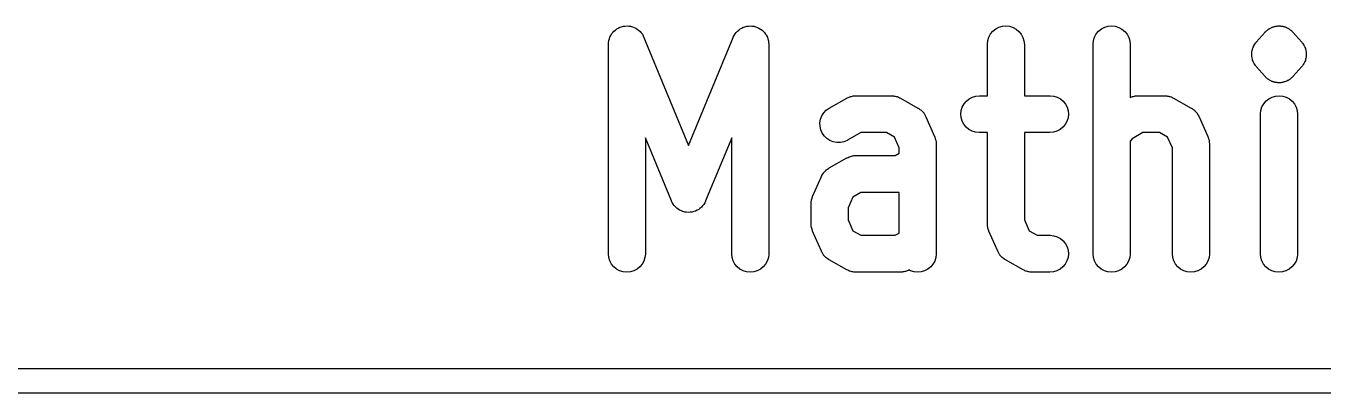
# Model space of a CAD drawing. Extents: x 70 to 232, y -98 to -51.
# Drawn here: x 132.06 to 142.57, y -97.9 to -94.92 of the extents above; entities that cross this region are included whole.
import ezdxf

# ---------------------------------------------------------------- set-up
doc = ezdxf.new("R2010")
doc.units = 0
doc.layers.add('BLACK', color=7, linetype='CONTINUOUS')

msp = doc.modelspace()

# ---------------------------------------------------------------- linework, layer by layer
at = {"layer": 'BLACK', "linetype": 'CONTINUOUS'}
for p, q in [((136.859, -94.9367), (136.872, -94.93)), ((136.872, -94.9299), (136.886, -94.9259)), ((136.872, -94.93), (136.872, -94.9299)), ((136.872, -94.93), (136.872, -94.93)), ((136.886, -94.9259), (136.9, -94.9217)), ((136.9, -94.9217), (136.9, -94.9217)), ((136.9, -94.9217), (136.901, -94.9217)), ((136.901, -94.9217), (136.915, -94.9204)), ((136.915, -94.9204), (136.93, -94.9191)), ((136.93, -94.9191), (136.93, -94.9191)), ((136.93, -94.9191), (136.93, -94.9191)), ((136.93, -94.9191), (136.944, -94.9206)), ((136.944, -94.9206), (136.959, -94.9221)), ((136.959, -94.9221), (136.959, -94.9221)), ((136.959, -94.9221), (136.959, -94.9221)), ((136.959, -94.9221), (136.974, -94.9268)), ((136.974, -94.9268), (136.987, -94.9308)), ((136.987, -94.9308), (136.987, -94.9308)), ((136.987, -94.9308), (136.987, -94.9308)), ((136.987, -94.9308), (137, -94.9382)), ((137.859, -94.9368), (137.872, -94.93)), ((137.872, -94.93), (137.885, -94.9262)), ((137.872, -94.93), (137.872, -94.93)), ((137.872, -94.93), (137.872, -94.93)), ((137.885, -94.9262), (137.9, -94.9217)), ((137.9, -94.9217), (137.913, -94.9206)), ((137.9, -94.9217), (137.9, -94.9217)), ((137.9, -94.9217), (137.9, -94.9217)), ((137.913, -94.9206), (137.93, -94.919)), ((137.93, -94.919), (137.93, -94.9191)), ((137.93, -94.9191), (137.93, -94.9191)), ((137.93, -94.9191), (137.942, -94.9204)), ((137.942, -94.9204), (137.959, -94.9221)), ((137.959, -94.9221), (137.959, -94.9221)), ((137.959, -94.9221), (137.959, -94.9221)), ((137.959, -94.9221), (137.971, -94.9259)), ((137.971, -94.9259), (137.987, -94.9307)), ((137.987, -94.9307), (137.987, -94.9308)), ((137.987, -94.9308), (137.987, -94.9308)), ((137.987, -94.9308), (137.999, -94.9372)), ((139.918, -94.9435), (139.944, -94.93)), ((139.944, -94.93), (139.972, -94.9217)), ((139.972, -94.9217), (140.001, -94.9191)), ((140.001, -94.9191), (140.03, -94.9221)), ((140.03, -94.9221), (140.058, -94.9308)), ((140.058, -94.9308), (140.084, -94.9447)), ((140.775, -94.9435), (140.801, -94.93)), ((140.801, -94.93), (140.829, -94.9217)), ((140.829, -94.9217), (140.858, -94.9191)), ((140.858, -94.9191), (140.887, -94.9221)), ((140.887, -94.9221), (140.915, -94.9308)), ((140.915, -94.9308), (140.941, -94.9447)), ((142.145, -94.9365), (142.15, -94.9335)), ((142.15, -94.9335), (142.154, -94.932)), ((142.154, -94.932), (142.158, -94.93)), ((142.158, -94.93), (142.162, -94.9287)), ((142.162, -94.9287), (142.166, -94.9269)), ((142.166, -94.9269), (142.172, -94.9256)), ((142.172, -94.9256), (142.178, -94.9236)), ((142.178, -94.9236), (142.182, -94.923)), ((142.182, -94.923), (142.186, -94.9217)), ((142.186, -94.9217), (142.191, -94.9213)), ((142.191, -94.9213), (142.195, -94.9203)), ((142.195, -94.9203), (142.201, -94.9201)), ((142.201, -94.9201), (142.206, -94.9192)), ((142.206, -94.9192), (142.211, -94.9195)), ((142.211, -94.9195), (142.215, -94.9191)), ((142.215, -94.9191), (142.22, -94.9195)), ((142.22, -94.9195), (142.224, -94.9194)), ((142.224, -94.9194), (142.23, -94.9203)), ((142.23, -94.9203), (142.236, -94.9206)), ((142.236, -94.9206), (142.24, -94.9216)), ((142.24, -94.9216), (142.244, -94.9221)), ((142.244, -94.9221), (142.249, -94.9234)), ((142.249, -94.9234), (142.253, -94.9241)), ((142.253, -94.9241), (142.258, -94.9262)), ((142.258, -94.9262), (142.264, -94.9276)), ((142.264, -94.9276), (142.268, -94.9295)), ((142.268, -94.9295), (142.272, -94.9308)), ((142.272, -94.9308), (142.276, -94.9329)), ((142.276, -94.9329), (142.28, -94.9344)), ((136.78, -95.053), (136.782, -95.0379)), ((136.782, -95.0378), (136.787, -95.0224)), ((136.782, -95.0379), (136.782, -95.0378)), ((136.782, -95.0378), (136.782, -95.0378)), ((136.787, -95.0224), (136.791, -95.01)), ((136.791, -95.0099), (136.798, -94.996)), ((136.791, -95.01), (136.791, -95.0099)), ((136.791, -95.0099), (136.791, -95.0099)), ((136.798, -94.996), (136.805, -94.9843)), ((136.805, -94.9843), (136.814, -94.9738)), ((136.805, -94.9843), (136.805, -94.9843)), ((136.805, -94.9843), (136.805, -94.9843)), ((136.814, -94.9738), (136.824, -94.9619)), ((136.824, -94.9618), (136.835, -94.9525)), ((136.824, -94.9619), (136.824, -94.9618)), ((136.824, -94.9619), (136.824, -94.9619)), ((136.835, -94.9525), (136.846, -94.9435)), ((136.846, -94.9435), (136.859, -94.9367)), ((136.846, -94.9435), (136.846, -94.9435)), ((136.846, -94.9435), (136.846, -94.9435)), ((137, -94.9382), (137.012, -94.9447)), ((137.012, -94.9447), (137.012, -94.9447)), ((137.012, -94.9447), (137.012, -94.9447)), ((137.012, -94.9447), (137.024, -94.9539)), ((137.024, -94.9539), (137.035, -94.9634)), ((137.035, -94.9634), (137.035, -94.9634)), ((137.035, -94.9634), (137.035, -94.9634)), ((137.035, -94.9634), (137.044, -94.9745)), ((137.044, -94.9745), (137.054, -94.986)), ((137.054, -94.986), (137.054, -94.9861)), ((137.054, -94.9861), (137.054, -94.9861)), ((137.054, -94.9861), (137.06, -94.9985)), ((137.06, -94.9985), (137.067, -95.0119)), ((137.067, -95.0119), (137.067, -95.0119)), ((137.067, -95.0119), (137.067, -95.0119)), ((137.067, -95.0119), (137.429, -95.8894)), ((137.429, -95.8894), (137.79, -95.0119)), ((137.79, -95.0119), (137.791, -95.01)), ((137.791, -95.01), (137.798, -94.9967)), ((137.791, -95.01), (137.791, -95.01)), ((137.791, -95.01), (137.791, -95.01)), ((137.798, -94.9967), (137.805, -94.9843)), ((137.805, -94.9843), (137.815, -94.972)), ((137.805, -94.9843), (137.805, -94.9843)), ((137.805, -94.9843), (137.805, -94.9843)), ((137.815, -94.972), (137.824, -94.9619)), ((137.824, -94.9619), (137.836, -94.9523)), ((137.824, -94.9619), (137.824, -94.9619)), ((137.824, -94.9619), (137.824, -94.9619)), ((137.836, -94.9523), (137.846, -94.9436)), ((137.846, -94.9435), (137.859, -94.9368)), ((137.846, -94.9436), (137.846, -94.9435)), ((137.846, -94.9435), (137.846, -94.9435)), ((137.999, -94.9372), (138.012, -94.9447)), ((138.012, -94.9447), (138.012, -94.9447)), ((138.012, -94.9447), (138.012, -94.9447)), ((138.012, -94.9447), (138.024, -94.9539)), ((138.024, -94.9539), (138.035, -94.9633)), ((138.035, -94.9633), (138.035, -94.9633)), ((138.035, -94.9633), (138.035, -94.9634)), ((138.035, -94.9634), (138.044, -94.9738)), ((138.044, -94.9738), (138.053, -94.986)), ((138.053, -94.986), (138.053, -94.986)), ((138.053, -94.986), (138.054, -94.986)), ((138.054, -94.986), (138.059, -94.996)), ((138.059, -94.996), (138.067, -95.0118)), ((138.067, -95.0118), (138.067, -95.0119)), ((138.067, -95.0119), (138.067, -95.0119)), ((138.067, -95.0119), (138.071, -95.0228)), ((138.071, -95.0228), (138.076, -95.0399)), ((139.85, -95.067), (139.853, -95.0379)), ((139.853, -95.0379), (139.862, -95.01)), ((139.862, -95.01), (139.876, -94.9843)), ((139.876, -94.9843), (139.895, -94.9619)), ((139.895, -94.9619), (139.918, -94.9435)), ((140.084, -94.9447), (140.106, -94.9634)), ((140.106, -94.9634), (140.125, -94.986)), ((140.125, -94.986), (140.139, -95.0119)), ((140.139, -95.0119), (140.147, -95.0399)), ((140.707, -95.067), (140.71, -95.0379)), ((140.71, -95.0379), (140.719, -95.01)), ((140.719, -95.01), (140.733, -94.9843)), ((140.733, -94.9843), (140.752, -94.9619)), ((140.752, -94.9619), (140.775, -94.9435)), ((140.941, -94.9447), (140.964, -94.9634)), ((140.964, -94.9634), (140.982, -94.986)), ((140.982, -94.986), (140.996, -95.0119)), ((140.996, -95.0119), (141.004, -95.0399)), ((142.03, -95.0508), (142.102, -94.9698)), ((142.102, -94.9698), (142.103, -94.9682)), ((142.103, -94.9682), (142.106, -94.9653)), ((142.106, -94.9653), (142.109, -94.9619)), ((142.109, -94.9619), (142.113, -94.9591)), ((142.113, -94.9591), (142.116, -94.9559)), ((142.116, -94.9559), (142.121, -94.9525)), ((142.121, -94.9525), (142.125, -94.9486)), ((142.125, -94.9486), (142.129, -94.9463)), ((142.129, -94.9463), (142.132, -94.9435)), ((142.132, -94.9435), (142.136, -94.9415)), ((142.136, -94.9415), (142.14, -94.9389)), ((142.14, -94.9389), (142.145, -94.9365)), ((142.28, -94.9344), (142.285, -94.9375)), ((142.285, -94.9375), (142.291, -94.94)), ((142.291, -94.94), (142.294, -94.9426)), ((142.294, -94.9426), (142.298, -94.9447)), ((142.298, -94.9447), (142.302, -94.9475)), ((142.302, -94.9475), (142.305, -94.9498)), ((142.305, -94.9498), (142.31, -94.9538)), ((142.31, -94.9538), (142.314, -94.9573)), ((142.314, -94.9573), (142.317, -94.9605)), ((142.317, -94.9605), (142.321, -94.9634)), ((142.321, -94.9634), (142.324, -94.9668)), ((142.324, -94.9668), (142.327, -94.9698)), ((142.327, -94.9698), (142.398, -95.0508)), ((136.779, -95.0669), (136.78, -95.053)), ((136.779, -95.067), (136.779, -95.0669)), ((136.779, -95.0669), (136.779, -95.0669)), ((136.779, -95.069), (136.779, -95.067)), ((136.779, -96.769), (136.779, -95.069)), ((138.076, -95.0399), (138.076, -95.0399)), ((138.076, -95.0399), (138.076, -95.0399)), ((138.076, -95.0399), (138.077, -95.0523)), ((138.077, -95.0523), (138.079, -95.069)), ((138.079, -95.069), (138.079, -95.069)), ((138.079, -95.069), (138.079, -95.069)), ((138.079, -95.069), (138.079, -96.769)), ((139.85, -95.069), (139.85, -95.067)), ((139.85, -95.4857), (139.85, -95.069)), ((140.147, -95.0399), (140.15, -95.069)), ((140.15, -95.069), (140.15, -95.4857)), ((140.707, -95.069), (140.707, -95.067)), ((140.707, -96.769), (140.707, -95.069)), ((141.004, -95.0399), (141.007, -95.069)), ((141.007, -95.069), (141.007, -95.5008)), ((141.993, -95.1391), (141.994, -95.1344)), ((141.994, -95.149), (141.993, -95.1391)), ((141.994, -95.1296), (141.997, -95.12)), ((141.994, -95.1344), (141.994, -95.1296)), ((141.997, -95.12), (141.998, -95.1102)), ((141.998, -95.1102), (142, -95.1058)), ((142, -95.1058), (142.001, -95.1011)), ((142.001, -95.1011), (142.005, -95.0921)), ((142.005, -95.0921), (142.009, -95.0829)), ((142.009, -95.0829), (142.011, -95.0788)), ((142.011, -95.0788), (142.013, -95.0745)), ((142.013, -95.0745), (142.019, -95.0665)), ((142.019, -95.0665), (142.024, -95.0581)), ((142.024, -95.0581), (142.028, -95.0546)), ((142.028, -95.0546), (142.03, -95.0508)), ((142.398, -95.0508), (142.4, -95.0523)), ((142.4, -95.0523), (142.402, -95.0563)), ((142.402, -95.0563), (142.406, -95.0598)), ((142.406, -95.0598), (142.411, -95.0682)), ((142.411, -95.0682), (142.416, -95.0763)), ((142.416, -95.0763), (142.418, -95.0807)), ((142.418, -95.0807), (142.421, -95.0848)), ((142.421, -95.0848), (142.424, -95.0941)), ((142.424, -95.0941), (142.428, -95.1031)), ((142.428, -95.1031), (142.429, -95.1078)), ((142.429, -95.1078), (142.431, -95.1122)), ((142.431, -95.1122), (142.432, -95.122)), ((142.432, -95.122), (142.435, -95.1317)), ((142.435, -95.1317), (142.435, -95.1364)), ((142.435, -95.1364), (142.435, -95.1412)), ((142.435, -95.1412), (142.435, -95.151)), ((141.993, -95.1588), (141.994, -95.149)), ((141.994, -95.1636), (141.993, -95.1588)), ((141.994, -95.1683), (141.994, -95.1636)), ((141.996, -95.178), (141.994, -95.1683)), ((141.998, -95.1878), (141.996, -95.178)), ((141.999, -95.1922), (141.998, -95.1878)), ((142, -95.1969), (141.999, -95.1922)), ((142.004, -95.2059), (142, -95.1969)), ((142.008, -95.2152), (142.004, -95.2059)), ((142.01, -95.2193), (142.008, -95.2152)), ((142.012, -95.2237), (142.01, -95.2193)), ((142.018, -95.2318), (142.012, -95.2237)), ((142.023, -95.2402), (142.018, -95.2318)), ((142.026, -95.2437), (142.023, -95.2402)), ((142.029, -95.2477), (142.026, -95.2437)), ((142.03, -95.2492), (142.029, -95.2477)), ((142.401, -95.2454), (142.398, -95.2492)), ((142.404, -95.2419), (142.401, -95.2454)), ((142.41, -95.2335), (142.404, -95.2419)), ((142.415, -95.2255), (142.41, -95.2335)), ((142.417, -95.2212), (142.415, -95.2255)), ((142.42, -95.2171), (142.417, -95.2212)), ((142.423, -95.2079), (142.42, -95.2171)), ((142.428, -95.1989), (142.423, -95.2079)), ((142.429, -95.1942), (142.428, -95.1989)), ((142.43, -95.1898), (142.429, -95.1942)), ((142.432, -95.18), (142.43, -95.1898)), ((142.434, -95.1704), (142.432, -95.18)), ((142.435, -95.1656), (142.434, -95.1704)), ((142.435, -95.151), (142.435, -95.1609)), ((142.435, -95.1609), (142.435, -95.1656)), ((142.102, -95.3302), (142.03, -95.2492)), ((142.105, -95.3332), (142.102, -95.3302)), ((142.108, -95.3366), (142.105, -95.3332)), ((142.111, -95.3395), (142.108, -95.3366)), ((142.114, -95.3427), (142.111, -95.3395)), ((142.119, -95.3462), (142.114, -95.3427)), ((142.123, -95.3502), (142.119, -95.3462)), ((142.127, -95.3525), (142.123, -95.3502)), ((142.13, -95.3553), (142.127, -95.3525)), ((142.3, -95.3537), (142.296, -95.3565)), ((142.304, -95.3514), (142.3, -95.3537)), ((142.308, -95.3475), (142.304, -95.3514)), ((142.313, -95.3441), (142.308, -95.3475)), ((142.316, -95.3409), (142.313, -95.3441)), ((142.319, -95.3381), (142.316, -95.3409)), ((142.322, -95.3347), (142.319, -95.3381)), ((142.325, -95.3318), (142.322, -95.3347)), ((142.327, -95.3302), (142.325, -95.3318)), ((142.398, -95.2492), (142.327, -95.3302)), ((142.134, -95.3574), (142.13, -95.3553)), ((142.138, -95.36), (142.134, -95.3574)), ((142.143, -95.3625), (142.138, -95.36)), ((142.148, -95.3656), (142.143, -95.3625)), ((142.152, -95.3671), (142.148, -95.3656)), ((142.156, -95.3692), (142.152, -95.3671)), ((142.16, -95.3705), (142.156, -95.3692)), ((142.164, -95.3724), (142.16, -95.3705)), ((142.17, -95.3738), (142.164, -95.3724)), ((142.176, -95.3759), (142.17, -95.3738)), ((142.18, -95.3766), (142.176, -95.3759)), ((142.184, -95.3779), (142.18, -95.3766)), ((142.189, -95.3784), (142.184, -95.3779)), ((142.193, -95.3794), (142.189, -95.3784)), ((142.199, -95.3797), (142.193, -95.3794)), ((142.204, -95.3806), (142.199, -95.3797)), ((142.209, -95.3805), (142.204, -95.3806)), ((142.213, -95.3809), (142.209, -95.3805)), ((142.218, -95.3805), (142.213, -95.3809)), ((142.222, -95.3807), (142.218, -95.3805)), ((142.228, -95.3799), (142.222, -95.3807)), ((142.234, -95.3797), (142.228, -95.3799)), ((142.238, -95.3787), (142.234, -95.3797)), ((142.242, -95.3783), (142.238, -95.3787)), ((142.247, -95.377), (142.242, -95.3783)), ((142.251, -95.3764), (142.247, -95.377)), ((142.257, -95.3744), (142.251, -95.3764)), ((142.262, -95.3731), (142.257, -95.3744)), ((142.266, -95.3713), (142.262, -95.3731)), ((142.27, -95.37), (142.266, -95.3713)), ((142.274, -95.368), (142.27, -95.37)), ((142.279, -95.3665), (142.274, -95.368)), ((142.284, -95.3635), (142.279, -95.3665)), ((142.289, -95.3611), (142.284, -95.3635)), ((142.292, -95.3585), (142.289, -95.3611)), ((142.296, -95.3565), (142.292, -95.3585)), ((138.569, -95.5862), (138.712, -95.5052)), ((138.712, -95.5052), (138.714, -95.5042)), ((138.714, -95.5042), (138.721, -95.5009)), ((138.721, -95.5009), (138.729, -95.497)), ((138.729, -95.497), (138.735, -95.4952)), ((138.735, -95.4952), (138.741, -95.4927)), ((138.741, -95.4927), (138.749, -95.491)), ((138.749, -95.491), (138.757, -95.4886)), ((138.757, -95.4886), (138.763, -95.4879)), ((138.763, -95.4879), (138.769, -95.4866)), ((138.769, -95.4866), (138.777, -95.4865)), ((138.777, -95.4865), (138.786, -95.4857)), ((138.786, -95.4857), (139.071, -95.4857)), ((139.071, -95.4857), (139.074, -95.4857)), ((139.074, -95.4857), (139.082, -95.4867)), ((139.082, -95.4867), (139.09, -95.4869)), ((139.09, -95.4869), (139.096, -95.4883)), ((139.096, -95.4883), (139.103, -95.489)), ((139.103, -95.489), (139.111, -95.4915)), ((139.111, -95.4915), (139.119, -95.4933)), ((139.119, -95.4933), (139.124, -95.4959)), ((139.124, -95.4959), (139.131, -95.4978)), ((139.131, -95.4978), (139.138, -95.5018)), ((139.138, -95.5018), (139.145, -95.5052)), ((139.145, -95.5052), (139.288, -95.5862)), ((139.647, -95.5776), (139.661, -95.5518)), ((139.661, -95.5518), (139.68, -95.5293)), ((139.68, -95.5293), (139.703, -95.5108)), ((139.703, -95.5108), (139.729, -95.497)), ((139.729, -95.497), (139.757, -95.4886)), ((139.757, -95.4886), (139.786, -95.4857)), ((139.786, -95.4857), (139.85, -95.4857)), ((140.15, -95.4857), (140.357, -95.4857)), ((140.357, -95.4857), (140.359, -95.4857)), ((140.359, -95.4857), (140.388, -95.489)), ((140.388, -95.489), (140.416, -95.4978)), ((140.416, -95.4978), (140.442, -95.5119)), ((140.442, -95.5119), (140.464, -95.5308)), ((140.464, -95.5308), (140.483, -95.5536)), ((140.483, -95.5536), (140.496, -95.5795)), ((141.007, -95.5008), (141.014, -95.497)), ((141.014, -95.497), (141.02, -95.4952)), ((141.02, -95.4952), (141.026, -95.4927)), ((141.026, -95.4927), (141.034, -95.491)), ((141.034, -95.491), (141.042, -95.4886)), ((141.042, -95.4886), (141.049, -95.4879)), ((141.049, -95.4879), (141.055, -95.4866)), ((141.055, -95.4866), (141.063, -95.4865)), ((141.063, -95.4865), (141.071, -95.4857)), ((141.071, -95.4857), (141.286, -95.4857)), ((141.286, -95.4857), (141.288, -95.4857)), ((141.288, -95.4857), (141.296, -95.4867)), ((141.296, -95.4867), (141.304, -95.4869)), ((141.304, -95.4869), (141.311, -95.4883)), ((141.311, -95.4883), (141.317, -95.489)), ((141.317, -95.489), (141.325, -95.4915)), ((141.325, -95.4915), (141.333, -95.4933)), ((141.333, -95.4933), (141.339, -95.4959)), ((141.339, -95.4959), (141.345, -95.4978)), ((141.345, -95.4978), (141.352, -95.5018)), ((141.352, -95.5018), (141.36, -95.5052)), ((141.36, -95.5052), (141.503, -95.5862)), ((142.076, -95.5766), (142.091, -95.551)), ((142.091, -95.551), (142.109, -95.5285)), ((142.109, -95.5285), (142.132, -95.5102)), ((142.132, -95.5102), (142.158, -95.4966)), ((142.158, -95.4966), (142.186, -95.4884)), ((142.186, -95.4884), (142.215, -95.4857)), ((142.215, -95.4857), (142.244, -95.4888)), ((142.244, -95.4888), (142.272, -95.4974)), ((142.272, -95.4974), (142.298, -95.5114)), ((142.298, -95.5114), (142.321, -95.53)), ((142.321, -95.53), (142.339, -95.5527)), ((142.339, -95.5527), (142.353, -95.5786)), ((138.498, -95.6762), (138.509, -95.6489)), ((138.509, -95.6489), (138.525, -95.6242)), ((138.525, -95.6242), (138.545, -95.603)), ((138.545, -95.603), (138.569, -95.5862)), ((139.288, -95.5862), (139.29, -95.5872)), ((139.29, -95.5872), (139.292, -95.5889)), ((139.292, -95.5889), (139.295, -95.5903)), ((139.295, -95.5903), (139.304, -95.5975)), ((139.304, -95.5975), (139.314, -95.6044)), ((139.314, -95.6044), (139.316, -95.6066)), ((139.316, -95.6066), (139.318, -95.6084)), ((139.318, -95.6084), (139.326, -95.6173)), ((139.326, -95.6173), (139.334, -95.6258)), ((139.334, -95.6258), (139.335, -95.6284)), ((139.335, -95.6284), (139.337, -95.6306)), ((139.337, -95.6306), (139.343, -95.6408)), ((139.343, -95.6408), (139.349, -95.6508)), ((139.349, -95.6508), (139.35, -95.6535)), ((139.35, -95.6535), (139.352, -95.6561)), ((139.352, -95.6561), (139.423, -95.818)), ((139.636, -95.6347), (139.639, -95.6056)), ((139.638, -95.6638), (139.636, -95.6347)), ((139.647, -95.6919), (139.638, -95.6638)), ((139.639, -95.6056), (139.647, -95.5776)), ((140.504, -95.6659), (140.495, -95.6938)), ((140.496, -95.5795), (140.504, -95.6076)), ((140.504, -95.6076), (140.507, -95.6368)), ((140.507, -95.6368), (140.504, -95.6659)), ((141.503, -95.5862), (141.504, -95.5872)), ((141.504, -95.5872), (141.507, -95.5889)), ((141.507, -95.5889), (141.509, -95.5903)), ((141.509, -95.5903), (141.519, -95.5975)), ((141.519, -95.5975), (141.528, -95.6044)), ((141.528, -95.6044), (141.53, -95.6066)), ((141.53, -95.6066), (141.532, -95.6084)), ((141.532, -95.6084), (141.54, -95.6173)), ((141.54, -95.6173), (141.548, -95.6258)), ((141.548, -95.6258), (141.55, -95.6284)), ((141.55, -95.6284), (141.551, -95.6306)), ((141.551, -95.6306), (141.557, -95.6408)), ((141.557, -95.6408), (141.563, -95.6508)), ((141.563, -95.6508), (141.564, -95.6535)), ((141.564, -95.6535), (141.566, -95.6561)), ((141.566, -95.6561), (141.637, -95.818)), ((142.064, -95.6336), (142.068, -95.6045)), ((142.064, -95.6357), (142.064, -95.6336)), ((142.064, -96.769), (142.064, -95.6357)), ((142.068, -95.6045), (142.076, -95.5766)), ((142.353, -95.5786), (142.361, -95.6066)), ((142.361, -95.6066), (142.364, -95.6357)), ((142.364, -95.6357), (142.364, -96.769)), ((138.493, -95.705), (138.498, -95.6762)), ((138.494, -95.7343), (138.493, -95.705)), ((138.5, -95.7629), (138.494, -95.7343)), ((138.512, -95.7897), (138.5, -95.7629)), ((139.66, -95.7178), (139.647, -95.6919)), ((139.679, -95.7407), (139.66, -95.7178)), ((139.701, -95.7595), (139.679, -95.7407)), ((139.727, -95.7736), (139.701, -95.7595)), ((139.755, -95.7824), (139.727, -95.7736)), ((140.414, -95.7744), (140.386, -95.7829)), ((140.44, -95.7607), (140.414, -95.7744)), ((140.463, -95.7421), (140.44, -95.7607)), ((140.481, -95.7196), (140.463, -95.7421)), ((140.495, -95.6938), (140.481, -95.7196)), ((137.29, -96.3404), (137.079, -95.8273)), ((137.079, -95.8273), (137.079, -96.769)), ((137.779, -95.8273), (137.567, -96.3404)), ((137.779, -96.769), (137.779, -95.8273)), ((138.529, -95.8138), (138.512, -95.7897)), ((138.55, -95.8341), (138.529, -95.8138)), ((138.574, -95.85), (138.55, -95.8341)), ((138.601, -95.8608), (138.574, -95.85)), ((138.63, -95.8661), (138.601, -95.8608)), ((138.659, -95.8657), (138.63, -95.8661)), ((138.688, -95.8597), (138.659, -95.8657)), ((138.715, -95.8482), (138.688, -95.8597)), ((138.717, -95.8472), (138.715, -95.8482)), ((138.825, -95.7857), (138.717, -95.8472)), ((139.032, -95.7857), (138.825, -95.7857)), ((139.097, -95.8227), (139.032, -95.7857)), ((139.136, -95.9102), (139.097, -95.8227)), ((139.423, -95.818), (139.424, -95.8199)), ((139.424, -95.8199), (139.424, -95.8207)), ((139.424, -95.8207), (139.424, -95.8214)), ((139.424, -95.8214), (139.428, -95.8347)), ((139.428, -95.8347), (139.433, -95.8479)), ((139.433, -95.8479), (139.433, -95.8487)), ((139.433, -95.8487), (139.433, -95.8494)), ((139.433, -95.8494), (139.434, -95.8632)), ((139.434, -95.8632), (139.436, -95.877)), ((139.436, -95.877), (139.436, -95.8778)), ((139.436, -95.8778), (139.436, -95.8786)), ((139.436, -95.8786), (139.436, -96.769)), ((139.784, -95.7857), (139.755, -95.7824)), ((139.786, -95.7857), (139.784, -95.7857)), ((139.85, -95.7857), (139.786, -95.7857)), ((139.85, -96.5262), (139.85, -95.7857)), ((140.357, -95.7857), (140.15, -95.7857)), ((140.15, -95.7857), (140.15, -96.4946)), ((140.386, -95.7829), (140.357, -95.7857)), ((141.024, -95.8348), (141.007, -95.8543)), ((141.007, -95.8543), (141.007, -96.769)), ((141.111, -95.7857), (141.024, -95.8348)), ((141.246, -95.7857), (141.111, -95.7857)), ((141.311, -95.8227), (141.246, -95.7857)), ((141.35, -95.9102), (141.311, -95.8227)), ((141.637, -95.818), (141.638, -95.8199)), ((141.638, -95.8199), (141.638, -95.8207)), ((141.638, -95.8207), (141.639, -95.8214)), ((141.639, -95.8214), (141.643, -95.8347)), ((141.643, -95.8347), (141.647, -95.8479)), ((141.647, -95.8479), (141.647, -95.8487)), ((141.647, -95.8487), (141.647, -95.8494)), ((141.647, -95.8494), (141.648, -95.8632)), ((141.648, -95.8632), (141.65, -95.877)), ((141.65, -95.877), (141.65, -95.8778)), ((141.65, -95.8778), (141.65, -95.8786)), ((141.65, -95.8786), (141.65, -96.769)), ((138.721, -95.9866), (138.729, -95.9827)), ((138.729, -95.9827), (138.735, -95.9809)), ((138.735, -95.9809), (138.741, -95.9784)), ((138.741, -95.9784), (138.749, -95.9767)), ((138.749, -95.9767), (138.757, -95.9743)), ((138.757, -95.9743), (138.763, -95.9737)), ((138.763, -95.9737), (138.769, -95.9723)), ((138.769, -95.9723), (138.777, -95.9722)), ((138.777, -95.9722), (138.786, -95.9714)), ((138.786, -95.9714), (139.103, -95.9714)), ((139.103, -95.9714), (139.136, -95.9531)), ((139.136, -95.9531), (139.136, -95.9102)), ((141.35, -96.769), (141.35, -95.9102)), ((138.543, -96.0909), (138.545, -96.0887)), ((138.545, -96.0887), (138.555, -96.082)), ((138.555, -96.082), (138.564, -96.0749)), ((138.564, -96.0749), (138.566, -96.0736)), ((138.566, -96.0736), (138.569, -96.0719)), ((138.569, -96.0719), (138.712, -95.9909)), ((138.712, -95.9909), (138.714, -95.9899)), ((138.714, -95.9899), (138.721, -95.9866)), ((138.434, -96.3037), (138.506, -96.1418)), ((138.506, -96.1399), (138.508, -96.1374)), ((138.506, -96.1418), (138.506, -96.1399)), ((138.508, -96.1374), (138.509, -96.1346)), ((138.509, -96.1346), (138.515, -96.1247)), ((138.515, -96.1247), (138.521, -96.1146)), ((138.521, -96.1146), (138.523, -96.1124)), ((138.523, -96.1124), (138.525, -96.1099)), ((138.525, -96.1099), (138.533, -96.1014)), ((138.533, -96.1014), (138.541, -96.0927)), ((138.541, -96.0927), (138.543, -96.0909)), ((138.825, -96.2714), (138.76, -96.3084)), ((139.136, -96.2714), (138.825, -96.2714)), ((139.136, -96.6007), (139.136, -96.2714)), ((137.29, -96.3405), (137.29, -96.3404)), ((137.296, -96.3527), (137.29, -96.3405)), ((137.29, -96.3405), (137.29, -96.3405)), ((137.304, -96.3663), (137.296, -96.3527)), ((137.304, -96.3664), (137.304, -96.3663)), ((137.304, -96.3663), (137.304, -96.3663)), ((137.312, -96.3765), (137.304, -96.3664)), ((137.322, -96.389), (137.312, -96.3765)), ((137.322, -96.3891), (137.322, -96.389)), ((137.322, -96.389), (137.322, -96.389)), ((137.332, -96.3974), (137.322, -96.3891)), ((137.345, -96.4077), (137.332, -96.3974)), ((137.521, -96.4006), (137.511, -96.4088)), ((137.533, -96.3905), (137.521, -96.4006)), ((137.534, -96.3905), (137.533, -96.3905)), ((137.542, -96.3804), (137.534, -96.3905)), ((137.534, -96.3905), (137.534, -96.3905)), ((137.552, -96.3681), (137.542, -96.3804)), ((137.559, -96.3552), (137.552, -96.368)), ((137.552, -96.368), (137.552, -96.3681)), ((137.552, -96.3681), (137.552, -96.3681)), ((137.566, -96.3425), (137.559, -96.3552)), ((137.567, -96.3404), (137.566, -96.3424)), ((137.566, -96.3424), (137.566, -96.3424)), ((137.566, -96.3424), (137.566, -96.3425)), ((138.421, -96.3606), (138.423, -96.3468)), ((138.422, -96.3614), (138.421, -96.3606)), ((138.421, -96.3622), (138.422, -96.3614)), ((138.421, -96.3643), (138.421, -96.3622)), ((138.421, -96.5262), (138.421, -96.3643)), ((138.423, -96.3468), (138.425, -96.3331)), ((138.425, -96.3315), (138.429, -96.3184)), ((138.425, -96.3323), (138.425, -96.3315)), ((138.425, -96.3331), (138.425, -96.3323)), ((138.429, -96.3184), (138.434, -96.3052)), ((138.434, -96.3045), (138.434, -96.3037)), ((138.434, -96.3052), (138.434, -96.3045)), ((138.76, -96.3084), (138.721, -96.3959)), ((138.721, -96.3959), (138.721, -96.4946)), ((137.356, -96.4137), (137.345, -96.4077)), ((137.345, -96.4077), (137.345, -96.4077)), ((137.345, -96.4077), (137.345, -96.4077)), ((137.37, -96.4216), (137.356, -96.4137)), ((137.383, -96.4254), (137.37, -96.4216)), ((137.37, -96.4216), (137.37, -96.4216)), ((137.37, -96.4216), (137.37, -96.4216)), ((137.398, -96.4303), (137.383, -96.4254)), ((137.413, -96.4318), (137.398, -96.4303)), ((137.398, -96.4303), (137.398, -96.4303)), ((137.398, -96.4303), (137.398, -96.4303)), ((137.427, -96.4333), (137.413, -96.4318)), ((137.428, -96.4333), (137.427, -96.4333)), ((137.442, -96.432), (137.428, -96.4333)), ((137.428, -96.4333), (137.428, -96.4333)), ((137.457, -96.4307), (137.442, -96.432)), ((137.471, -96.4266), (137.457, -96.4307)), ((137.457, -96.4307), (137.457, -96.4307)), ((137.457, -96.4307), (137.457, -96.4307)), ((137.485, -96.4224), (137.471, -96.4266)), ((137.497, -96.4159), (137.485, -96.4224)), ((137.485, -96.4224), (137.485, -96.4224)), ((137.485, -96.4224), (137.485, -96.4224)), ((137.511, -96.4089), (137.497, -96.4159)), ((137.511, -96.4088), (137.511, -96.4088)), ((137.511, -96.4088), (137.511, -96.4089)), ((138.721, -96.4946), (138.76, -96.5821)), ((140.15, -96.4946), (140.189, -96.5821)), ((138.422, -96.527), (138.421, -96.5262)), ((138.421, -96.5278), (138.422, -96.527)), ((138.423, -96.5415), (138.421, -96.5278)), ((138.424, -96.5553), (138.423, -96.5415)), ((138.425, -96.5561), (138.424, -96.5553)), ((138.425, -96.5569), (138.425, -96.5561)), ((138.429, -96.5701), (138.425, -96.5569)), ((138.433, -96.5834), (138.429, -96.5701)), ((138.433, -96.5841), (138.433, -96.5834)), ((138.433, -96.5848), (138.433, -96.5841)), ((138.434, -96.5867), (138.433, -96.5848)), ((138.506, -96.7486), (138.434, -96.5867)), ((138.76, -96.5821), (138.825, -96.619)), ((139.103, -96.619), (139.136, -96.6007)), ((139.85, -96.527), (139.85, -96.5262)), ((139.85, -96.5278), (139.85, -96.527)), ((139.852, -96.5415), (139.85, -96.5278)), ((139.853, -96.5553), (139.852, -96.5415)), ((139.853, -96.5561), (139.853, -96.5553)), ((139.853, -96.5569), (139.853, -96.5561)), ((139.857, -96.5701), (139.853, -96.5569)), ((139.861, -96.5834), (139.857, -96.5701)), ((139.862, -96.5841), (139.861, -96.5834)), ((139.862, -96.5848), (139.862, -96.5841)), ((139.863, -96.5867), (139.862, -96.5848)), ((139.934, -96.7486), (139.863, -96.5867)), ((140.189, -96.5821), (140.254, -96.619)), ((138.825, -96.619), (139.103, -96.619)), ((140.254, -96.619), (140.357, -96.619)), ((140.357, -96.619), (140.359, -96.6191)), ((140.359, -96.6191), (140.388, -96.6223)), ((140.388, -96.6223), (140.416, -96.6312)), ((140.416, -96.6312), (140.442, -96.6453)), ((140.442, -96.6453), (140.464, -96.6641)), ((140.464, -96.6641), (140.483, -96.6869)), ((140.483, -96.6869), (140.496, -96.7129)), ((140.496, -96.7129), (140.504, -96.7409)), ((136.781, -96.7982), (136.779, -96.769)), ((136.79, -96.8262), (136.781, -96.7982)), ((137.075, -96.8002), (137.066, -96.8281)), ((137.079, -96.7711), (137.075, -96.8002)), ((137.079, -96.769), (137.079, -96.7711)), ((137.781, -96.7982), (137.779, -96.769)), ((137.79, -96.8262), (137.781, -96.7982)), ((138.075, -96.8002), (138.066, -96.8281)), ((138.079, -96.7711), (138.075, -96.8002)), ((138.079, -96.769), (138.079, -96.7711)), ((138.507, -96.7512), (138.506, -96.7486)), ((138.508, -96.754), (138.507, -96.7512)), ((138.514, -96.764), (138.508, -96.754)), ((138.52, -96.7741), (138.514, -96.764)), ((138.522, -96.7764), (138.52, -96.7741)), ((138.523, -96.7789), (138.522, -96.7764)), ((138.531, -96.7875), (138.523, -96.7789)), ((138.539, -96.7964), (138.531, -96.7875)), ((138.541, -96.7982), (138.539, -96.7964)), ((138.543, -96.8004), (138.541, -96.7982)), ((138.553, -96.8072), (138.543, -96.8004)), ((138.562, -96.8145), (138.553, -96.8072)), ((138.565, -96.8158), (138.562, -96.8145)), ((138.567, -96.8176), (138.565, -96.8158)), ((138.569, -96.8186), (138.567, -96.8176)), ((138.712, -96.8995), (138.569, -96.8186)), ((139.432, -96.8002), (139.424, -96.8281)), ((139.436, -96.7711), (139.432, -96.8002)), ((139.436, -96.769), (139.436, -96.7711)), ((139.936, -96.7512), (139.934, -96.7486)), ((139.937, -96.754), (139.936, -96.7512)), ((139.943, -96.764), (139.937, -96.754)), ((139.949, -96.7741), (139.943, -96.764)), ((139.95, -96.7764), (139.949, -96.7741)), ((139.952, -96.7789), (139.95, -96.7764)), ((139.96, -96.7875), (139.952, -96.7789)), ((139.968, -96.7964), (139.96, -96.7875)), ((139.97, -96.7982), (139.968, -96.7964)), ((139.972, -96.8004), (139.97, -96.7982)), ((139.981, -96.8072), (139.972, -96.8004)), ((139.991, -96.8145), (139.981, -96.8072)), ((139.993, -96.8158), (139.991, -96.8145)), ((139.996, -96.8176), (139.993, -96.8158)), ((139.997, -96.8186), (139.996, -96.8176)), ((140.14, -96.8995), (139.997, -96.8186)), ((140.504, -96.7992), (140.495, -96.8272)), ((140.504, -96.7409), (140.507, -96.7701)), ((140.507, -96.7701), (140.504, -96.7992)), ((140.71, -96.7982), (140.707, -96.769)), ((140.718, -96.8262), (140.71, -96.7982)), ((141.004, -96.8002), (140.995, -96.8281)), ((141.007, -96.7711), (141.004, -96.8002)), ((141.007, -96.769), (141.007, -96.7711)), ((141.353, -96.7982), (141.35, -96.769)), ((141.361, -96.8262), (141.353, -96.7982)), ((141.647, -96.8002), (141.638, -96.8281)), ((141.65, -96.7711), (141.647, -96.8002)), ((141.65, -96.769), (141.65, -96.7711)), ((142.067, -96.7982), (142.064, -96.769)), ((142.076, -96.8262), (142.067, -96.7982)), ((142.361, -96.8002), (142.352, -96.8281)), ((142.364, -96.7711), (142.361, -96.8002)), ((142.364, -96.769), (142.364, -96.7711)), ((136.804, -96.8521), (136.79, -96.8262)), ((136.822, -96.8747), (136.804, -96.8521)), ((136.845, -96.8934), (136.822, -96.8747)), ((136.87, -96.9073), (136.845, -96.8934)), ((136.898, -96.916), (136.87, -96.9073)), ((136.928, -96.919), (136.898, -96.916)), ((136.957, -96.9164), (136.928, -96.919)), ((136.985, -96.9081), (136.957, -96.9164)), ((137.011, -96.8946), (136.985, -96.9081)), ((137.034, -96.8762), (137.011, -96.8946)), ((137.052, -96.8538), (137.034, -96.8762)), ((137.066, -96.8281), (137.052, -96.8538)), ((137.804, -96.8521), (137.79, -96.8262)), ((137.822, -96.8747), (137.804, -96.8521)), ((137.845, -96.8934), (137.822, -96.8747)), ((137.87, -96.9073), (137.845, -96.8934)), ((137.898, -96.916), (137.87, -96.9073)), ((137.928, -96.919), (137.898, -96.916)), ((137.957, -96.9164), (137.928, -96.919)), ((137.985, -96.9081), (137.957, -96.9164)), ((138.011, -96.8946), (137.985, -96.9081)), ((138.034, -96.8762), (138.011, -96.8946)), ((138.052, -96.8538), (138.034, -96.8762)), ((138.066, -96.8281), (138.052, -96.8538)), ((138.719, -96.9029), (138.712, -96.8995)), ((138.727, -96.9069), (138.719, -96.9029)), ((138.733, -96.9088), (138.727, -96.9069)), ((138.739, -96.9114), (138.733, -96.9088)), ((138.747, -96.9133), (138.739, -96.9114)), ((138.755, -96.9158), (138.747, -96.9133)), ((138.761, -96.9165), (138.755, -96.9158)), ((138.767, -96.9179), (138.761, -96.9165)), ((138.775, -96.9181), (138.767, -96.9179)), ((138.784, -96.919), (138.775, -96.9181)), ((138.786, -96.919), (138.784, -96.919)), ((139.143, -96.919), (138.786, -96.919)), ((139.151, -96.9182), (139.143, -96.919)), ((139.159, -96.9181), (139.151, -96.9182)), ((139.166, -96.9168), (139.159, -96.9181)), ((139.172, -96.9162), (139.166, -96.9168)), ((139.18, -96.9138), (139.172, -96.9162)), ((139.188, -96.9121), (139.18, -96.9138)), ((139.194, -96.9096), (139.188, -96.9121)), ((139.2, -96.9077), (139.194, -96.9096)), ((139.207, -96.9038), (139.2, -96.9077)), ((139.215, -96.9006), (139.207, -96.9038)), ((139.228, -96.9073), (139.215, -96.9005)), ((139.215, -96.9005), (139.215, -96.9006)), ((139.256, -96.916), (139.228, -96.9073)), ((139.285, -96.919), (139.256, -96.916)), ((139.314, -96.9164), (139.285, -96.919)), ((139.342, -96.9081), (139.314, -96.9164)), ((139.368, -96.8946), (139.342, -96.9081)), ((139.391, -96.8762), (139.368, -96.8946)), ((139.409, -96.8538), (139.391, -96.8762)), ((139.424, -96.8281), (139.409, -96.8538)), ((140.148, -96.9029), (140.14, -96.8995)), ((140.155, -96.9069), (140.148, -96.9029)), ((140.161, -96.9088), (140.155, -96.9069)), ((140.167, -96.9114), (140.161, -96.9088)), ((140.175, -96.9133), (140.167, -96.9114)), ((140.183, -96.9158), (140.175, -96.9133)), ((140.189, -96.9165), (140.183, -96.9158)), ((140.196, -96.9179), (140.189, -96.9165)), ((140.204, -96.9181), (140.196, -96.9179)), ((140.212, -96.919), (140.204, -96.9181)), ((140.214, -96.919), (140.212, -96.919)), ((140.357, -96.919), (140.214, -96.919)), ((140.386, -96.9162), (140.357, -96.919)), ((140.414, -96.9077), (140.386, -96.9162)), ((140.44, -96.894), (140.414, -96.9077)), ((140.463, -96.8755), (140.44, -96.894)), ((140.481, -96.8529), (140.463, -96.8755)), ((140.495, -96.8272), (140.481, -96.8529)), ((140.732, -96.8521), (140.718, -96.8262)), ((140.751, -96.8747), (140.732, -96.8521)), ((140.773, -96.8934), (140.751, -96.8747)), ((140.799, -96.9073), (140.773, -96.8934)), ((140.827, -96.916), (140.799, -96.9073)), ((140.856, -96.919), (140.827, -96.916)), ((140.885, -96.9164), (140.856, -96.919)), ((140.913, -96.9081), (140.885, -96.9164)), ((140.939, -96.8946), (140.913, -96.9081)), ((140.962, -96.8762), (140.939, -96.8946)), ((140.981, -96.8538), (140.962, -96.8762)), ((140.995, -96.8281), (140.981, -96.8538)), ((141.375, -96.8521), (141.361, -96.8262)), ((141.394, -96.8747), (141.375, -96.8521)), ((141.416, -96.8934), (141.394, -96.8747)), ((141.442, -96.9073), (141.416, -96.8934)), ((141.47, -96.916), (141.442, -96.9073)), ((141.499, -96.919), (141.47, -96.916)), ((141.528, -96.9164), (141.499, -96.919)), ((141.556, -96.9081), (141.528, -96.9164)), ((141.582, -96.8946), (141.556, -96.9081)), ((141.605, -96.8762), (141.582, -96.8946)), ((141.624, -96.8538), (141.605, -96.8762)), ((141.638, -96.8281), (141.624, -96.8538)), ((142.089, -96.8521), (142.076, -96.8262)), ((142.108, -96.8747), (142.089, -96.8521)), ((142.13, -96.8934), (142.108, -96.8747)), ((142.156, -96.9073), (142.13, -96.8934)), ((142.184, -96.916), (142.156, -96.9073)), ((142.213, -96.919), (142.184, -96.916)), ((142.242, -96.9164), (142.213, -96.919)), ((142.27, -96.9081), (142.242, -96.9164)), ((142.296, -96.8946), (142.27, -96.9081)), ((142.319, -96.8762), (142.296, -96.8946)), ((142.338, -96.8538), (142.319, -96.8762)), ((142.352, -96.8281), (142.338, -96.8538)), ((76.3049, -97.7), (147.295, -97.7)), ((147.295, -97.9), (76.2951, -97.9))]:
    msp.add_line(p, q, dxfattribs=at)

doc.saveas('drawing.dxf')
